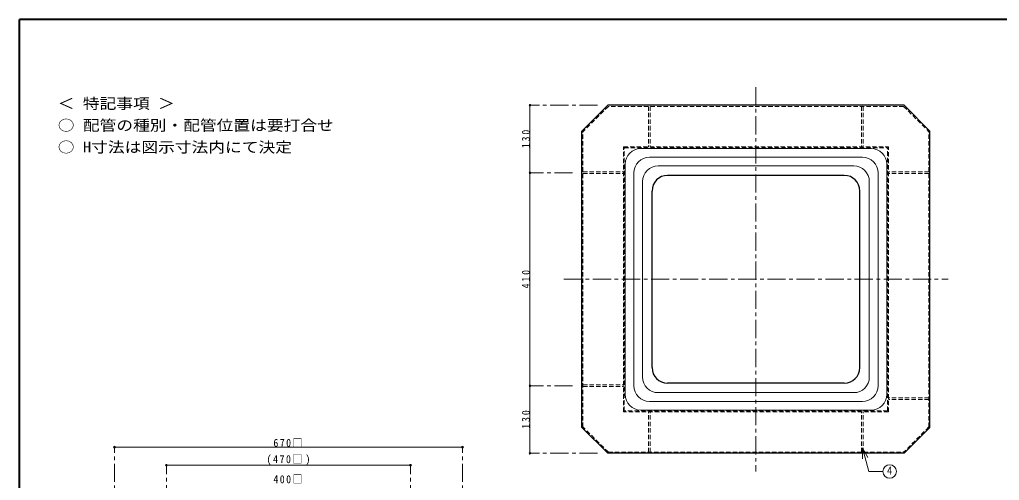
# Model space of a CAD drawing. Units: millimetres at full size, sheet at 1:7. Extents: x -1486 to 1349, y -951 to 1016.
# Drawn here: x -1486 to 400, y 129 to 1016 of the extents above; entities that cross this region are included whole.
import ezdxf
from ezdxf.enums import TextEntityAlignment as Align

# ---------------------------------------------------------------- set-up
doc = ezdxf.new("R2010")
doc.units = ezdxf.units.MM
doc.header["$LTSCALE"] = 7
doc.header["$PDMODE"] = 32
doc.header["$PDSIZE"] = 3.5
doc.linetypes.add('CHAIN1', pattern=[8, 5, -1, 1, -1])
doc.linetypes.add('DASHED1', pattern=[1.8, 1.2, -0.6])
doc.layers.add('0-0', color=4, linetype='Continuous', lineweight=9)
doc.styles.add('ＭＳ ゴシック', font='')
doc.styles.get('ＭＳ ゴシック').set_extended_font_data('MS Gothic')

msp = doc.modelspace()

# ---------------------------------------------------------------- linework, layer by layer
at = {"layer": '0-0', "color": 1, "lineweight": 40}
for p in [(-1485.961, -950.661), (1349.039, 1016.339)]:
    msp.add_line(p, (-1485.961, 1016.339), dxfattribs=at)
at = {"layer": '0-0', "linetype": 'CHAIN1'}
for p, q in [((-68.461, 886.339), (-68.461, 146.339)), ((-373.461, 851.339), (-503.461, 851.339)), ((-421.461, 721.339), (-503.461, 721.339)), ((-438.461, 516.339), (301.539, 516.339)), ((-421.461, 311.339), (-503.461, 311.339)), ((-1303.461, -41.661), (-1303.461, 193.339)), ((-633.461, -41.661), (-633.461, 193.339)), ((-373.461, 181.339), (-503.461, 181.339)), ((-1203.461, -26.661), (-1203.461, 158.339)), ((-733.461, -26.661), (-733.461, 158.339))]:
    msp.add_line(p, q, dxfattribs=at)
at = {"layer": '0-0'}
for p, q in [((-503.461, 721.339), (-503.461, 851.339)), ((153.328, 768.128), (-290.249, 768.128)), ((-320.249, 738.128), (-320.249, 294.551)), ((183.328, 738.128), (183.328, 294.551)), ((-503.461, 721.339), (-503.461, 311.339)), ((119.751, 734.551), (-256.672, 734.551)), ((-286.672, 704.551), (-286.672, 328.128)), ((149.751, 704.551), (149.751, 328.128)), ((-503.461, 181.339), (-503.461, 311.339)), ((119.751, 298.128), (-256.672, 298.128)), ((153.328, 264.551), (-290.249, 264.551)), ((-633.461, 193.339), (-1303.461, 193.339)), ((-733.461, 158.339), (-1203.461, 158.339))]:
    msp.add_line(p, q, dxfattribs=at)
at = {"layer": '0-0', "color": 5, "lineweight": 25}
for p, q in [((-353.461, 851.339), (-403.461, 801.339)), ((216.539, 851.339), (-353.461, 851.339)), ((216.539, 851.339), (266.539, 801.339)), ((-403.461, 231.339), (-403.461, 801.339)), ((266.539, 231.339), (266.539, 801.339)), ((101.539, 716.339), (-238.461, 716.339)), ((-268.461, 346.339), (-268.461, 686.339)), ((131.539, 346.339), (131.539, 686.339)), ((101.539, 316.339), (-238.461, 316.339)), ((266.539, 231.339), (216.539, 181.339))]:
    msp.add_line(p, q, dxfattribs=at)
at = {"layer": '0-0', "linetype": 'DASHED1'}
for p, q in [((-352.632, 849.339), (-401.461, 800.511)), ((215.711, 849.339), (-352.632, 849.339)), ((-275.061, 849.339), (-275.061, 771.339)), ((-271.861, 849.339), (-271.861, 771.339)), ((134.939, 849.339), (134.939, 771.339)), ((138.139, 849.339), (138.139, 771.339)), ((215.711, 849.339), (264.539, 800.511)), ((-401.461, 232.168), (-401.461, 800.511)), ((264.539, 232.168), (264.539, 800.511)), ((-323.461, 771.339), (186.539, 771.339)), ((-321.861, 769.739), (184.939, 769.739)), ((-321.861, 262.939), (-321.861, 769.739)), ((184.939, 262.939), (184.939, 769.739)), ((186.539, 261.339), (186.539, 771.339)), ((-401.461, 722.939), (-323.461, 722.939)), ((-401.461, 719.739), (-323.461, 719.739)), ((264.539, 722.939), (186.539, 722.939)), ((264.539, 719.739), (186.539, 719.739)), ((-401.461, 312.939), (-323.461, 312.939)), ((-401.461, 309.739), (-323.461, 309.739)), ((264.539, 287.939), (186.539, 287.939)), ((264.539, 284.739), (186.539, 284.739)), ((184.939, 262.939), (-321.861, 262.939)), ((-275.061, 183.339), (-275.061, 261.339)), ((-271.861, 183.339), (-271.861, 261.339)), ((134.939, 183.339), (134.939, 261.339)), ((138.139, 183.339), (138.139, 261.339)), ((-352.632, 183.339), (-401.461, 232.168)), ((264.539, 232.168), (215.711, 183.339)), ((-352.632, 183.339), (215.711, 183.339))]:
    msp.add_line(p, q, dxfattribs=at)
at = {"layer": '0-0', "color": 7, "lineweight": 18}
for p, q in [((136.539, 751.339), (-273.461, 751.339)), ((-303.461, 311.339), (-303.461, 721.339)), ((166.539, 311.339), (166.539, 721.339)), ((136.539, 281.339), (-273.461, 281.339)), ((136.577, 191.752), (147.077, 173.566)), ((136.577, 191.752), (136.577, 170.752))]:
    msp.add_line(p, q, dxfattribs=at)
at = {"layer": '0-0', "linetype": 'DASHED1'}
msp.add_lwpolyline([(186.539, 261.339), (-323.461, 261.339), (-323.461, 771.339)], dxfattribs=at)
at = {"layer": '0-0', "color": 5, "lineweight": 25}
msp.add_lwpolyline([(216.539, 181.339), (-353.461, 181.339), (-403.461, 231.339)], dxfattribs=at)
at = {"layer": '0-0', "color": 7, "lineweight": 18}
msp.add_lwpolyline([(136.577, 191.752), (148.744, 146.345), (175.891, 146.345)], dxfattribs=at)
msp.add_circle((188.891, 146.345), 13, dxfattribs=at)
at = {"layer": '0-0'}
for centre, start, end in [((-290.249, 738.128), 90, 180), ((153.328, 738.128), 0, 90), ((-256.672, 704.551), 90, 180), ((119.751, 704.551), 0, 90), ((-256.672, 328.128), 180, 270), ((119.751, 328.128), 270, 0), ((-290.249, 294.551), 180, 270), ((153.328, 294.551), 270, 0)]:
    msp.add_arc(centre, 30, start, end, dxfattribs=at)
at = {"layer": '0-0', "color": 7, "lineweight": 18}
for centre, start, end in [((-273.461, 721.339), 90, 180), ((136.539, 721.339), 0, 90), ((-273.461, 311.339), 180, 270), ((136.539, 311.339), 270, 0)]:
    msp.add_arc(centre, 30, start, end, dxfattribs=at)
at = {"layer": '0-0', "color": 5, "lineweight": 25}
for centre, start, end in [((-238.461, 686.339), 90, 180), ((101.539, 686.339), 0, 90), ((-238.461, 346.339), 180, 270), ((101.539, 346.339), 270, 0)]:
    msp.add_arc(centre, 30, start, end, dxfattribs=at)
at = {"layer": '0-0'}
for p in [(-503.461, 851.339), (-503.461, 721.339), (-503.461, 311.339), (-1303.461, 193.339), (-633.461, 193.339), (-503.461, 181.339), (-1203.461, 158.339), (-733.461, 158.339)]:
    msp.add_point(p, dxfattribs=at)

# ---------------------------------------------------------------- texts
at = {"layer": '0-0', "color": 7, "style": 'ＭＳ ゴシック', "width": 1.15}
for s, p in [('＜ 特記事項 ＞', (-1412.461, 838.339)), ('○ 配管の種別・配管位置は要打合せ', (-1412.461, 796.339)), ('○ H寸法は図示寸法内にて決定', (-1412.461, 754.339))]:
    msp.add_text(s, height=20.53, dxfattribs=at).set_placement(p, align=Align.BOTTOM_LEFT)
at = {"layer": '0-0', "color": 7, "style": 'ＭＳ ゴシック'}
msp.add_text('4', height=15.4, dxfattribs=at).set_placement((183.641, 135.845), align=Align.BOTTOM_LEFT)
at = {"layer": '0-0', "color": 7, "char_height": 15.4, "attachment_point": 7, "rotation": 90, "style": 'ＭＳ ゴシック'}
for s, insert in [('\\T1.38;\\W0.9;130', (-503.461, 768.839)), ('\\T1.38;\\W0.9;410', (-503.461, 498.839)), ('\\T1.38;\\W0.9;130', (-503.461, 228.839))]:
    msp.add_mtext(s, dxfattribs=dict(at, insert=insert))
at = {"layer": '0-0', "color": 7, "char_height": 15.4, "attachment_point": 7, "style": 'ＭＳ ゴシック'}
for s, insert in [('\\T1.3;\\W0.9;670□', (-997.336, 193.339)), ('\\T1.32;\\W0.9;(470□)', (-1010.461, 158.339)), ('\\T1.3;\\W0.9;400□', (-997.336, 123.339))]:
    msp.add_mtext(s, dxfattribs=dict(at, insert=insert))

doc.saveas('drawing.dxf')
